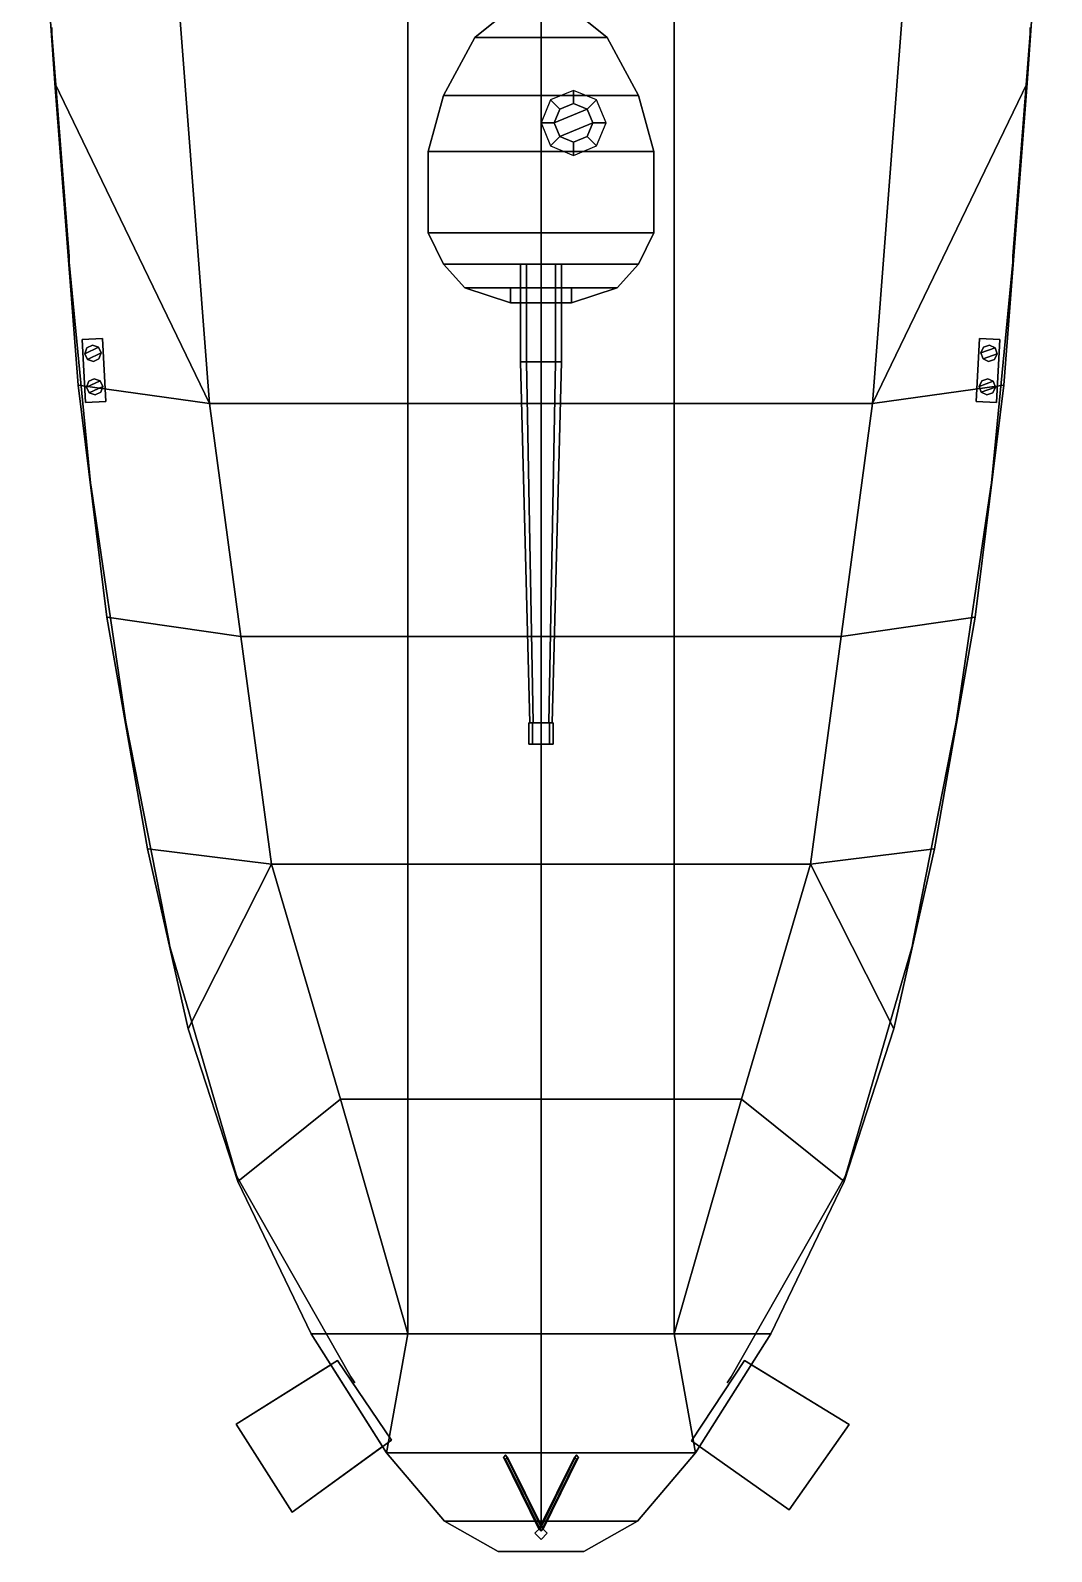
# Model space of a CAD drawing. Extents: x -5.2 to 5.2, y -30 to 29.6.
# Drawn here: x -5.02 to 5.02, y -30.01 to -15.05 of the extents above; entities that cross this region are included whole.
import ezdxf

# ---------------------------------------------------------------- set-up
doc = ezdxf.new("R2010")
doc.units = 0
doc.layers.get('0').update_dxf_attribs({"linetype": 'CONTINUOUS'})
for name, color, linetype in [('GUN', 1, 'CONTINUOUS'), ('RAILINGS', 6, 'CONTINUOUS'), ('TURRET', 2, 'CONTINUOUS')]:
    doc.layers.add(name, color=color, linetype=linetype)

msp = doc.modelspace()

# ---------------------------------------------------------------- linework, layer by layer
for points in [[(-3.26, -18.72, 0.68), (-3.95, -9.68, 0.7), (-5.02, -12.14, 0.68), (-4.78, -15.57, 0.68)], [(4.78, -15.57, 0.68), (5.02, -12.14, 0.68), (3.95, -9.68, 0.7), (3.26, -18.72, 0.68)], [(-4.78, -15.57, 0.68), (-5.02, -12.14, 0.68), (-5.02, -12.14), (-4.78, -15.57)], [(4.78, -15.57), (5.02, -12.14), (5.02, -12.14, 0.68), (4.78, -15.57, 0.68)], [(-4.55, -18.54, 0.68), (-4.78, -15.57, 0.68), (-4.78, -15.57), (-4.55, -18.54)], [(-3.26, -18.72, 0.68), (-3.26, -18.72, 0.68), (-4.78, -15.57, 0.68), (-4.55, -18.54, 0.68)], [(4.55, -18.54, 0.68), (4.78, -15.57, 0.68), (3.26, -18.72, 0.68)], [(4.55, -18.54), (4.78, -15.57), (4.78, -15.57, 0.68), (4.55, -18.54, 0.68)], [(-4.313, -18.08, 0.81), (-4.313, -18.08, 0.68), (-4.512, -18.091, 0.68), (-4.512, -18.091, 0.81)], [(-4.512, -18.091, 0.81), (-4.48, -18.71, 0.81), (-4.28, -18.7, 0.81), (-4.313, -18.08, 0.81)], [(-4.512, -18.091, 0.68), (-4.48, -18.71, 0.68), (-4.48, -18.71, 0.81), (-4.512, -18.091, 0.81)], [(-4.28, -18.7, 0.81), (-4.28, -18.7, 0.68), (-4.313, -18.08, 0.68), (-4.313, -18.08, 0.81)], [(4.313, -18.08, 0.81), (4.28, -18.7, 0.81), (4.48, -18.71, 0.81), (4.512, -18.091, 0.81)], [(4.313, -18.08, 0.68), (4.28, -18.7, 0.68), (4.28, -18.7, 0.81), (4.313, -18.08, 0.81)], [(4.512, -18.091, 0.81), (4.512, -18.091, 0.68), (4.313, -18.08, 0.68), (4.313, -18.08, 0.81)], [(4.48, -18.71, 0.81), (4.48, -18.71, 0.68), (4.512, -18.091, 0.68), (4.512, -18.091, 0.81)], [(-4.409, -18.146, 1), (-4.465, -18.172, 1), (-4.485, -18.23, 1), (-4.352, -18.166, 1)], [(-4.352, -18.166, 1), (-4.485, -18.23, 1), (-4.459, -18.285, 1), (-4.325, -18.221, 1)], [(-4.465, -18.172, 0.81), (-4.485, -18.23, 0.81), (-4.485, -18.23, 1), (-4.465, -18.172, 1)], [(-4.485, -18.23, 0.81), (-4.459, -18.285, 0.81), (-4.459, -18.285, 1), (-4.485, -18.23, 1)], [(-4.409, -18.146, 0.81), (-4.465, -18.172, 0.81), (-4.465, -18.172, 1), (-4.409, -18.146, 1)], [(-4.325, -18.221, 1), (-4.459, -18.285, 1), (-4.401, -18.305, 1), (-4.346, -18.279, 1)], [(-4.352, -18.166, 0.81), (-4.409, -18.146, 0.81), (-4.409, -18.146, 1), (-4.352, -18.166, 1)], [(-4.325, -18.221, 0.81), (-4.352, -18.166, 0.81), (-4.352, -18.166, 1), (-4.325, -18.221, 1)], [(-4.346, -18.279, 0.81), (-4.325, -18.221, 0.81), (-4.325, -18.221, 1), (-4.346, -18.279, 1)], [(4.409, -18.146, 1), (4.352, -18.166, 1), (4.325, -18.221, 1), (4.465, -18.172, 1)], [(4.352, -18.166, 0.81), (4.325, -18.221, 0.81), (4.325, -18.221, 1), (4.352, -18.166, 1)], [(4.465, -18.172, 1), (4.325, -18.221, 1), (4.346, -18.279, 1), (4.485, -18.23, 1)], [(4.325, -18.221, 0.81), (4.346, -18.279, 0.81), (4.346, -18.279, 1), (4.325, -18.221, 1)], [(4.485, -18.23, 1), (4.346, -18.279, 1), (4.401, -18.305, 1), (4.459, -18.285, 1)], [(4.409, -18.146, 0.81), (4.352, -18.166, 0.81), (4.352, -18.166, 1), (4.409, -18.146, 1)], [(4.465, -18.172, 0.81), (4.409, -18.146, 0.81), (4.409, -18.146, 1), (4.465, -18.172, 1)], [(4.459, -18.285, 0.81), (4.485, -18.23, 0.81), (4.485, -18.23, 1), (4.459, -18.285, 1)], [(4.485, -18.23, 0.81), (4.465, -18.172, 0.81), (4.465, -18.172, 1), (4.485, -18.23, 1)], [(-4.459, -18.285, 0.81), (-4.401, -18.305, 0.81), (-4.401, -18.305, 1), (-4.459, -18.285, 1)], [(-4.401, -18.305, 0.81), (-4.346, -18.279, 0.81), (-4.346, -18.279, 1), (-4.401, -18.305, 1)], [(4.346, -18.279, 0.81), (4.401, -18.305, 0.81), (4.401, -18.305, 1), (4.346, -18.279, 1)], [(4.401, -18.305, 0.81), (4.459, -18.285, 0.81), (4.459, -18.285, 1), (4.401, -18.305, 1)], [(-4.27, -20.82, 0.68), (-4.55, -18.54, 0.68), (-4.55, -18.54), (-4.27, -20.82)], [(-2.95, -21.01, 0.68), (-3.26, -18.72, 0.68), (-4.55, -18.54, 0.68), (-4.27, -20.82, 0.68)], [(-4.392, -18.475, 1), (-4.447, -18.501, 1), (-4.468, -18.559, 1), (-4.334, -18.496, 1)], [(-4.334, -18.496, 1), (-4.468, -18.559, 1), (-4.442, -18.614, 1), (-4.308, -18.551, 1)], [(-4.447, -18.501, 0.81), (-4.468, -18.559, 0.81), (-4.468, -18.559, 1), (-4.447, -18.501, 1)], [(-4.392, -18.475, 0.81), (-4.447, -18.501, 0.81), (-4.447, -18.501, 1), (-4.392, -18.475, 1)], [(-4.334, -18.496, 0.81), (-4.392, -18.475, 0.81), (-4.392, -18.475, 1), (-4.334, -18.496, 1)], [(-4.308, -18.551, 0.81), (-4.334, -18.496, 0.81), (-4.334, -18.496, 1), (-4.308, -18.551, 1)], [(4.27, -20.82, 0.68), (4.55, -18.54, 0.68), (3.26, -18.72, 0.68), (2.95, -21.01, 0.68)], [(4.27, -20.82), (4.55, -18.54), (4.55, -18.54, 0.68), (4.27, -20.82, 0.68)], [(4.392, -18.475, 1), (4.334, -18.496, 1), (4.308, -18.551, 1), (4.447, -18.501, 1)], [(4.334, -18.496, 0.81), (4.308, -18.551, 0.81), (4.308, -18.551, 1), (4.334, -18.496, 1)], [(4.447, -18.501, 1), (4.308, -18.551, 1), (4.329, -18.609, 1), (4.468, -18.559, 1)], [(4.392, -18.475, 0.81), (4.334, -18.496, 0.81), (4.334, -18.496, 1), (4.392, -18.475, 1)], [(4.447, -18.501, 0.81), (4.392, -18.475, 0.81), (4.392, -18.475, 1), (4.447, -18.501, 1)], [(4.468, -18.559, 0.81), (4.447, -18.501, 0.81), (4.447, -18.501, 1), (4.468, -18.559, 1)], [(-4.48, -18.71, 0.81), (-4.48, -18.71, 0.68), (-4.28, -18.7, 0.68), (-4.28, -18.7, 0.81)], [(-4.468, -18.559, 0.81), (-4.442, -18.614, 0.81), (-4.442, -18.614, 1), (-4.468, -18.559, 1)], [(-4.308, -18.551, 1), (-4.442, -18.614, 1), (-4.384, -18.635, 1), (-4.329, -18.609, 1)], [(-4.442, -18.614, 0.81), (-4.384, -18.635, 0.81), (-4.384, -18.635, 1), (-4.442, -18.614, 1)], [(-4.384, -18.635, 0.81), (-4.329, -18.609, 0.81), (-4.329, -18.609, 1), (-4.384, -18.635, 1)], [(-4.329, -18.609, 0.81), (-4.308, -18.551, 0.81), (-4.308, -18.551, 1), (-4.329, -18.609, 1)], [(4.28, -18.7, 0.81), (4.28, -18.7, 0.68), (4.48, -18.71, 0.68), (4.48, -18.71, 0.81)], [(4.308, -18.551, 0.81), (4.329, -18.609, 0.81), (4.329, -18.609, 1), (4.308, -18.551, 1)], [(4.468, -18.559, 1), (4.329, -18.609, 1), (4.384, -18.635, 1), (4.442, -18.614, 1)], [(4.329, -18.609, 0.81), (4.384, -18.635, 0.81), (4.384, -18.635, 1), (4.329, -18.609, 1)], [(4.384, -18.635, 0.81), (4.442, -18.614, 0.81), (4.442, -18.614, 1), (4.384, -18.635, 1)], [(4.442, -18.614, 0.81), (4.468, -18.559, 0.81), (4.468, -18.559, 1), (4.442, -18.614, 1)], [(-3.87, -23.1, 0.68), (-4.27, -20.82, 0.68), (-4.27, -20.82), (-3.87, -23.1)], [(-2.65, -23.25, 0.68), (-2.95, -21.01, 0.68), (-4.27, -20.82, 0.68), (-3.87, -23.1, 0.68)], [(3.87, -23.1, 0.68), (4.27, -20.82, 0.68), (2.95, -21.01, 0.68), (2.65, -23.25, 0.68)], [(3.87, -23.1), (4.27, -20.82), (4.27, -20.82, 0.68), (3.87, -23.1, 0.68)], [(-3.47, -24.87, 0.68), (-3.87, -23.1, 0.68), (-3.87, -23.1), (-3.47, -24.87)], [(-2.65, -23.25, 0.68), (-2.65, -23.25, 0.68), (-3.87, -23.1, 0.68), (-3.47, -24.87, 0.68)], [(3.47, -24.87, 0.68), (3.87, -23.1, 0.68), (2.65, -23.25, 0.68)], [(3.47, -24.87), (3.87, -23.1), (3.87, -23.1, 0.68), (3.47, -24.87, 0.68)], [(-1.97, -25.56, 0.68), (-2.65, -23.25, 0.68), (-3.47, -24.87, 0.68), (-2.98, -26.37, 0.68)], [(2.98, -26.37, 0.68), (3.47, -24.87, 0.68), (2.65, -23.25, 0.68), (1.97, -25.56, 0.68)], [(-2.98, -26.37, 0.68), (-3.47, -24.87, 0.68), (-3.47, -24.87), (-2.98, -26.37)], [(2.98, -26.37), (3.47, -24.87), (3.47, -24.87, 0.68), (2.98, -26.37, 0.68)], [(-1.31, -27.87, 0.68), (-1.97, -25.56, 0.68), (-2.98, -26.37, 0.68), (-2.26, -27.87, 0.68)], [(2.26, -27.87, 0.68), (2.98, -26.37, 0.68), (1.97, -25.56, 0.68), (1.31, -27.87, 0.68)], [(-2.26, -27.87, 0.68), (-2.98, -26.37, 0.68), (-2.98, -26.37), (-2.26, -27.87)], [(2.26, -27.87), (2.98, -26.37), (2.98, -26.37, 0.68), (2.26, -27.87, 0.68)], [(-1.52, -29.04, 0.68), (-2.26, -27.87, 0.68), (-2.26, -27.87), (-1.52, -29.04)], [(-1.31, -27.87, 0.68), (-1.31, -27.87, 0.68), (-2.26, -27.87, 0.68), (-1.52, -29.04, 0.68)], [(1.52, -29.04, 0.68), (1.31, -27.87, 0.68), (-1.31, -27.87, 0.68), (-1.52, -29.04, 0.68)], [(1.52, -29.04, 0.68), (2.26, -27.87, 0.68), (1.31, -27.87, 0.68)], [(1.52, -29.04), (2.26, -27.87), (2.26, -27.87, 0.68), (1.52, -29.04, 0.68)], [(-1.469, -28.913, 2.31), (-2, -28.13, 2.31), (-2.996, -28.757, 2.31), (-2.445, -29.623, 2.31)], [(-2.996, -28.757, 2.31), (-2, -28.13, 2.31), (-2, -28.13, 0.68), (-2.996, -28.757, 0.68)], [(-2.996, -28.757, 0.68), (-2.068, -28.173, 0.68), (-1.559, -28.978, 0.68), (-2.445, -29.623, 0.68)], [(-1.469, -28.913, 0.68), (-2, -28.13, 0.68), (-2, -28.13, 2.31), (-1.469, -28.913, 2.31)], [(2, -28.13, 2.31), (1.48, -28.92, 2.31), (2.44, -29.6, 2.31), (3.03, -28.76, 2.31)], [(2, -28.13, 0.68), (1.48, -28.92, 0.68), (1.48, -28.92, 2.31), (2, -28.13, 2.31)], [(2.44, -29.6, 0.68), (1.56, -28.977, 0.68), (2.069, -28.172, 0.68), (3.03, -28.76, 0.68)], [(3.03, -28.76, 0.68), (2, -28.13, 0.68), (2, -28.13, 2.31), (3.03, -28.76, 2.31)], [(-2.445, -29.623, 2.31), (-2.996, -28.757, 2.31), (-2.996, -28.757, 0.68), (-2.445, -29.623, 0.68)], [(3.03, -28.76, 2.31), (2.44, -29.6, 2.31), (2.44, -29.6, 0.68), (3.03, -28.76, 0.68)], [(-2.445, -29.623, 0.68), (-1.469, -28.913, 0.68), (-1.469, -28.913, 2.31), (-2.445, -29.623, 2.31)], [(2.44, -29.6, 2.31), (1.48, -28.92, 2.31), (1.48, -28.92, 0.68), (2.44, -29.6, 0.68)], [(0.95, -29.71, 0.68), (1.52, -29.04, 0.68), (-1.52, -29.04, 0.68), (-0.95, -29.71, 0.68)], [(-0.95, -29.71, 0.68), (-1.52, -29.04, 0.68), (-1.52, -29.04), (-0.95, -29.71)], [(-0.35, -29.06, 0.68), (-0.37, -29.08, 0.68), (-0.02, -29.79, 2.7), (0, -29.77, 2.7)], [(-0.37, -29.08, 0.68), (-0.35, -29.1, 0.68), (0, -29.81, 2.7), (-0.02, -29.79, 2.7)], [(-0.33, -29.08, 0.68), (-0.35, -29.06, 0.68), (0, -29.77, 2.7), (0.02, -29.79, 2.7)], [(-0.35, -29.1, 0.68), (-0.33, -29.08, 0.68), (0.02, -29.79, 2.7), (0, -29.81, 2.7)], [(0.35, -29.06, 0.68), (0.33, -29.08, 0.68), (-0.02, -29.79, 2.7), (0, -29.77, 2.7)], [(0.33, -29.08, 0.68), (0.35, -29.1, 0.68), (0, -29.81, 2.7), (-0.02, -29.79, 2.7)], [(0.37, -29.08, 0.68), (0.35, -29.06, 0.68), (0, -29.77, 2.7), (0.02, -29.79, 2.7)], [(0.35, -29.1, 0.68), (0.37, -29.08, 0.68), (0.02, -29.79, 2.7), (0, -29.81, 2.7)], [(0.95, -29.71), (1.52, -29.04), (1.52, -29.04, 0.68), (0.95, -29.71, 0.68)], [(0.42, -30.01, 0.68), (0.95, -29.71, 0.68), (-0.95, -29.71, 0.68), (-0.42, -30.01, 0.68)], [(-0.42, -30.01, 0.68), (-0.95, -29.71, 0.68), (-0.95, -29.71), (-0.42, -30.01)], [(0, -29.77, 0.68), (-0.06, -29.83, 0.68), (-0.06, -29.83, 4.93), (0, -29.77, 4.93)], [(0.06, -29.83, 4.93), (0, -29.77, 4.93), (-0.06, -29.83, 4.93), (0, -29.89, 4.93)], [(0.06, -29.83, 0.68), (0, -29.77, 0.68), (0, -29.77, 4.93), (0.06, -29.83, 4.93)], [(0.42, -30.01), (0.95, -29.71), (0.95, -29.71, 0.68), (0.42, -30.01, 0.68)], [(-0.06, -29.83, 0.68), (0, -29.89, 0.68), (0, -29.89, 4.93), (-0.06, -29.83, 4.93)], [(0, -29.89, 0.68), (0.06, -29.83, 0.68), (0.06, -29.83, 4.93), (0, -29.89, 4.93)], [(-0.42, -30.01), (0.42, -30.01), (0.42, -30.01, 0.68), (-0.42, -30.01, 0.68)]]:
    msp.add_3dface(points)
at = {"color": 3}
for points in [[(-1.31, -18.72, 1.12), (-1.31, -9.68, 1.25), (-3.95, -9.68, 0.7), (-3.26, -18.72, 0.68)], [(1.31, -9.68, 1.25), (-1.31, -9.68, 1.25), (-1.31, -18.72, 1.12), (1.31, -18.72, 1.12)], [(3.26, -18.72, 0.68), (3.95, -9.68, 0.7), (1.31, -9.68, 1.25), (1.31, -18.72, 1.12)], [(0, -28.555, 3.345), (0, -13.059, 6.198), (0, -13.05, 6.13), (0, -28.54, 3.26)], [(0, -28.54, 3.26), (0, -13.05, 6.13), (0, -13.059, 6.198), (0, -28.555, 3.345)], [(0, -28.703, 4.158), (0, -13.17, 7.03), (0, -13.18, 7.1), (0, -28.72, 4.25)], [(0, -28.72, 4.25), (0, -13.18, 7.1), (0, -13.17, 7.03), (0, -28.703, 4.158)], [(-1.31, -21.01, 1.06), (-1.31, -18.72, 1.12), (-3.26, -18.72, 0.68), (-2.95, -21.01, 0.68)], [(1.31, -18.72, 1.12), (-1.31, -18.72, 1.12), (-1.31, -21.01, 1.06), (1.31, -21.01, 1.06)], [(2.95, -21.01, 0.68), (3.26, -18.72, 0.68), (1.31, -18.72, 1.12), (1.31, -21.01, 1.06)], [(0, -20.691, 4.793), (0, -20.845, 5.611), (0, -20.916, 5.598), (0, -20.783, 4.776)], [(0, -20.783, 4.776), (0, -20.916, 5.598), (0, -20.845, 5.611), (0, -20.691, 4.793)], [(-1.31, -23.25, 0.98), (-1.31, -21.01, 1.06), (-2.95, -21.01, 0.68), (-2.65, -23.25, 0.68)], [(1.31, -21.01, 1.06), (-1.31, -21.01, 1.06), (-1.31, -23.25, 0.98), (1.31, -23.25, 0.98)], [(2.65, -23.25, 0.68), (2.95, -21.01, 0.68), (1.31, -21.01, 1.06), (1.31, -23.25, 0.98)], [(-1.31, -25.56, 0.93), (-1.31, -23.25, 0.98), (-2.65, -23.25, 0.68), (-1.97, -25.56, 0.68)], [(1.31, -23.25, 0.98), (-1.31, -23.25, 0.98), (-1.31, -25.56, 0.93), (1.31, -25.56, 0.93)], [(1.97, -25.56, 0.68), (2.65, -23.25, 0.68), (1.31, -23.25, 0.98), (1.31, -25.56, 0.93)], [(-1.31, -27.87, 0.68), (-1.31, -25.56, 0.93), (-1.97, -25.56, 0.68), (-1.31, -27.87, 0.68)], [(1.31, -25.56, 0.93), (-1.31, -25.56, 0.93), (-1.31, -27.87, 0.68), (1.31, -27.87, 0.68)], [(1.31, -27.87, 0.68), (1.97, -25.56, 0.68), (1.31, -25.56, 0.93), (1.31, -27.87, 0.68)], [(0, -28.54, 3.26), (0, -28.72, 4.25), (0, -28.79, 4.23), (0, -28.63, 3.26)], [(0, -28.63, 3.26), (0, -28.79, 4.23), (0, -28.72, 4.25), (0, -28.54, 3.26)], [(0, -29.257, 3.611), (0, -28.63, 3.26), (0, -28.652, 3.391), (0, -29.192, 3.646)], [(0, -29.192, 3.646), (0, -28.652, 3.391), (0, -28.63, 3.26), (0, -29.257, 3.611)], [(0, -29.334, 3.695), (0, -28.79, 4.23), (0, -28.774, 4.135), (0, -29.22, 3.709)], [(0, -29.22, 3.709), (0, -28.774, 4.135), (0, -28.79, 4.23), (0, -29.334, 3.695)], [(0, -29.77, 3.55), (0, -29.18, 3.62), (0, -29.22, 3.71), (0, -29.77, 3.64)], [(0, -29.77, 3.64), (0, -29.22, 3.71), (0, -29.18, 3.62), (0, -29.77, 3.55)]]:
    msp.add_3dface(points, dxfattribs=at)
at = {"layer": 'GUN'}
for points in [[(-0.141, -17.35, 2.941), (-0.2, -17.35, 2.8), (-0.2, -18.31, 2.8), (-0.141, -18.31, 2.941)], [(-0.2, -17.35, 2.8), (-0.141, -17.35, 2.659), (-0.141, -18.31, 2.659), (-0.2, -18.31, 2.8)], [(0, -17.35, 3), (-0.141, -17.35, 2.941), (-0.141, -18.31, 2.941), (0, -18.31, 3)], [(-0.141, -17.35, 2.659), (0, -17.35, 2.6), (0, -18.31, 2.6), (-0.141, -18.31, 2.659)], [(0.141, -17.35, 2.941), (0, -17.35, 3), (0, -18.31, 3), (0.141, -18.31, 2.941)], [(0, -17.35, 2.6), (0.141, -17.35, 2.659), (0.141, -18.31, 2.659), (0, -18.31, 2.6)], [(0.2, -17.35, 2.8), (0.141, -17.35, 2.941), (0.141, -18.31, 2.941), (0.2, -18.31, 2.8)], [(0.141, -17.35, 2.659), (0.2, -17.35, 2.8), (0.2, -18.31, 2.8), (0.141, -18.31, 2.659)], [(-0.078, -21.86, 2.722), (-0.11, -21.86, 2.8), (-0.2, -18.31, 2.8), (-0.141, -18.31, 2.659)], [(-0.11, -21.86, 2.8), (-0.078, -21.86, 2.878), (-0.141, -18.31, 2.941), (-0.2, -18.31, 2.8)], [(0, -21.86, 2.69), (-0.078, -21.86, 2.722), (-0.141, -18.31, 2.659), (0, -18.31, 2.6)], [(-0.078, -21.86, 2.878), (0, -21.86, 2.91), (0, -18.31, 3), (-0.141, -18.31, 2.941)], [(0.078, -21.86, 2.722), (0, -21.86, 2.69), (0, -18.31, 2.6), (0.141, -18.31, 2.659)], [(0, -21.86, 2.91), (0.078, -21.86, 2.878), (0.141, -18.31, 2.941), (0, -18.31, 3)], [(0.11, -21.86, 2.8), (0.078, -21.86, 2.722), (0.141, -18.31, 2.659), (0.2, -18.31, 2.8)], [(0.078, -21.86, 2.878), (0.11, -21.86, 2.8), (0.2, -18.31, 2.8), (0.141, -18.31, 2.941)], [(-0.085, -21.86, 2.885), (-0.12, -21.86, 2.8), (-0.12, -22.07, 2.8), (-0.085, -22.07, 2.885)], [(-0.12, -21.86, 2.8), (-0.085, -21.86, 2.715), (-0.085, -22.07, 2.715), (-0.12, -22.07, 2.8)], [(0, -21.86, 2.68), (-0.085, -21.86, 2.715), (-0.12, -21.86, 2.8), (0.085, -21.86, 2.715)], [(0.085, -21.86, 2.715), (-0.12, -21.86, 2.8), (-0.085, -21.86, 2.885), (0.12, -21.86, 2.8)], [(0, -21.86, 2.92), (-0.085, -21.86, 2.885), (-0.085, -22.07, 2.885), (0, -22.07, 2.92)], [(-0.085, -21.86, 2.715), (0, -21.86, 2.68), (0, -22.07, 2.68), (-0.085, -22.07, 2.715)], [(0.12, -21.86, 2.8), (-0.085, -21.86, 2.885), (0, -21.86, 2.92), (0.085, -21.86, 2.885)], [(0.085, -21.86, 2.885), (0, -21.86, 2.92), (0, -22.07, 2.92), (0.085, -22.07, 2.885)], [(0, -21.86, 2.68), (0.085, -21.86, 2.715), (0.085, -22.07, 2.715), (0, -22.07, 2.68)], [(0.12, -21.86, 2.8), (0.085, -21.86, 2.885), (0.085, -22.07, 2.885), (0.12, -22.07, 2.8)], [(0.085, -21.86, 2.715), (0.12, -21.86, 2.8), (0.12, -22.07, 2.8), (0.085, -22.07, 2.715)], [(0, -22.07, 2.92), (-0.085, -22.07, 2.885), (-0.12, -22.07, 2.8), (0.085, -22.07, 2.885)], [(0.085, -22.07, 2.885), (-0.12, -22.07, 2.8), (-0.085, -22.07, 2.715), (0.12, -22.07, 2.8)], [(0.12, -22.07, 2.8), (-0.085, -22.07, 2.715), (0, -22.07, 2.68), (0.085, -22.07, 2.715)]]:
    msp.add_3dface(points, dxfattribs=at)
at = {"layer": 'RAILINGS'}
for points in [[(-4.81, -15.08, 0.68), (-4.81, -15.08, 1.69), (-4.81, -15.02, 1.69), (-4.81, -15.02, 0.68)], [(-4.81, -15.02, 0.68), (-4.81, -15.02, 1.69), (-4.81, -15.08, 1.69), (-4.81, -15.08, 0.68)], [(-4.81, -15.08, 1.2), (-4.64, -17.27, 1.2), (-4.64, -17.27, 1.12), (-4.81, -15.08, 1.12)], [(-4.81, -15.08, 1.12), (-4.64, -17.27, 1.12), (-4.64, -17.27, 1.2), (-4.81, -15.08, 1.2)], [(-4.81, -15.08, 1.61), (-4.64, -17.27, 1.61), (-4.64, -17.27, 1.69), (-4.81, -15.08, 1.69)], [(-4.81, -15.08, 1.69), (-4.64, -17.27, 1.69), (-4.64, -17.27, 1.61), (-4.81, -15.08, 1.61)], [(4.81, -15.08, 1.69), (4.64, -17.27, 1.69), (4.64, -17.27, 1.61), (4.81, -15.08, 1.61)], [(4.81, -15.08, 1.61), (4.64, -17.27, 1.61), (4.64, -17.27, 1.69), (4.81, -15.08, 1.69)], [(4.81, -15.08, 1.12), (4.64, -17.27, 1.12), (4.64, -17.27, 1.2), (4.81, -15.08, 1.2)], [(4.81, -15.08, 1.2), (4.64, -17.27, 1.2), (4.64, -17.27, 1.12), (4.81, -15.08, 1.12)], [(4.81, -15.08, 0.68), (4.81, -15.08, 1.69), (4.81, -15.02, 1.69), (4.81, -15.02, 0.68)], [(4.81, -15.02, 0.68), (4.81, -15.02, 1.69), (4.81, -15.08, 1.69), (4.81, -15.08, 0.68)], [(-4.64, -17.27, 0.68), (-4.64, -17.27, 1.69), (-4.64, -17.33, 1.69), (-4.64, -17.33, 0.68)], [(-4.64, -17.33, 0.68), (-4.64, -17.33, 1.69), (-4.64, -17.27, 1.69), (-4.64, -17.27, 0.68)], [(-4.64, -17.33, 1.12), (-4.43, -19.5, 1.12), (-4.43, -19.5, 1.2), (-4.64, -17.33, 1.2)], [(-4.64, -17.33, 1.2), (-4.43, -19.5, 1.2), (-4.43, -19.5, 1.12), (-4.64, -17.33, 1.12)], [(-4.64, -17.33, 1.69), (-4.43, -19.5, 1.69), (-4.43, -19.5, 1.61), (-4.64, -17.33, 1.61)], [(-4.64, -17.33, 1.61), (-4.43, -19.5, 1.61), (-4.43, -19.5, 1.69), (-4.64, -17.33, 1.69)], [(4.64, -17.33, 1.61), (4.43, -19.5, 1.61), (4.43, -19.5, 1.69), (4.64, -17.33, 1.69)], [(4.64, -17.33, 1.69), (4.43, -19.5, 1.69), (4.43, -19.5, 1.61), (4.64, -17.33, 1.61)], [(4.64, -17.33, 1.2), (4.43, -19.5, 1.2), (4.43, -19.5, 1.12), (4.64, -17.33, 1.12)], [(4.64, -17.33, 1.12), (4.43, -19.5, 1.12), (4.43, -19.5, 1.2), (4.64, -17.33, 1.2)], [(4.64, -17.27, 0.68), (4.64, -17.27, 1.69), (4.64, -17.33, 1.69), (4.64, -17.33, 0.68)], [(4.64, -17.33, 0.68), (4.64, -17.33, 1.69), (4.64, -17.27, 1.69), (4.64, -17.27, 0.68)], [(-4.42, -19.56, 0.68), (-4.42, -19.56, 1.69), (-4.43, -19.5, 1.69), (-4.43, -19.5, 0.68)], [(-4.43, -19.5, 0.68), (-4.43, -19.5, 1.69), (-4.42, -19.56, 1.69), (-4.42, -19.56, 0.68)], [(-4.42, -19.56, 1.12), (-4.09, -21.81, 1.12), (-4.09, -21.81, 1.2), (-4.42, -19.56, 1.2)], [(-4.42, -19.56, 1.2), (-4.09, -21.81, 1.2), (-4.09, -21.81, 1.12), (-4.42, -19.56, 1.12)], [(-4.42, -19.56, 1.69), (-4.09, -21.81, 1.69), (-4.09, -21.81, 1.61), (-4.42, -19.56, 1.61)], [(-4.42, -19.56, 1.61), (-4.09, -21.81, 1.61), (-4.09, -21.81, 1.69), (-4.42, -19.56, 1.69)], [(4.42, -19.56, 1.69), (4.09, -21.81, 1.69), (4.09, -21.81, 1.61), (4.42, -19.56, 1.61)], [(4.42, -19.56, 1.61), (4.09, -21.81, 1.61), (4.09, -21.81, 1.69), (4.42, -19.56, 1.69)], [(4.42, -19.56, 1.2), (4.09, -21.81, 1.2), (4.09, -21.81, 1.12), (4.42, -19.56, 1.12)], [(4.42, -19.56, 1.12), (4.09, -21.81, 1.12), (4.09, -21.81, 1.2), (4.42, -19.56, 1.2)], [(4.42, -19.56, 0.68), (4.42, -19.56, 1.69), (4.43, -19.5, 1.69), (4.43, -19.5, 0.68)], [(4.43, -19.5, 0.68), (4.43, -19.5, 1.69), (4.42, -19.56, 1.69), (4.42, -19.56, 0.68)], [(-4.09, -21.81, 0.68), (-4.09, -21.81, 1.69), (-4.08, -21.87, 1.69), (-4.08, -21.87, 0.68)], [(-4.08, -21.87, 0.68), (-4.08, -21.87, 1.69), (-4.09, -21.81, 1.69), (-4.09, -21.81, 0.68)], [(4.09, -21.81, 0.68), (4.09, -21.81, 1.69), (4.08, -21.87, 1.69), (4.08, -21.87, 0.68)], [(4.08, -21.87, 0.68), (4.08, -21.87, 1.69), (4.09, -21.81, 1.69), (4.09, -21.81, 0.68)], [(-4.08, -21.87, 1.2), (-3.66, -24, 1.2), (-3.66, -24, 1.12), (-4.08, -21.87, 1.12)], [(-4.08, -21.87, 1.12), (-3.66, -24, 1.12), (-3.66, -24, 1.2), (-4.08, -21.87, 1.2)], [(-4.08, -21.87, 1.61), (-3.66, -24, 1.61), (-3.66, -24, 1.69), (-4.08, -21.87, 1.69)], [(-4.08, -21.87, 1.69), (-3.66, -24, 1.69), (-3.66, -24, 1.61), (-4.08, -21.87, 1.61)], [(4.08, -21.87, 1.61), (3.66, -24, 1.61), (3.66, -24, 1.69), (4.08, -21.87, 1.69)], [(4.08, -21.87, 1.69), (3.66, -24, 1.69), (3.66, -24, 1.61), (4.08, -21.87, 1.61)], [(4.08, -21.87, 1.12), (3.66, -24, 1.12), (3.66, -24, 1.2), (4.08, -21.87, 1.2)], [(4.08, -21.87, 1.2), (3.66, -24, 1.2), (3.66, -24, 1.12), (4.08, -21.87, 1.12)], [(-3.65, -24.06, 0.68), (-3.65, -24.06, 1.69), (-3.66, -24, 1.69), (-3.66, -24, 0.68)], [(-3.66, -24, 0.68), (-3.66, -24, 1.69), (-3.65, -24.06, 1.69), (-3.65, -24.06, 0.68)], [(-3.65, -24.06, 1.12), (-3.01, -26.26, 1.12), (-3.01, -26.26, 1.2), (-3.65, -24.06, 1.2)], [(-3.65, -24.06, 1.2), (-3.01, -26.26, 1.2), (-3.01, -26.26, 1.12), (-3.65, -24.06, 1.12)], [(-3.65, -24.06, 1.69), (-3.01, -26.26, 1.69), (-3.01, -26.26, 1.61), (-3.65, -24.06, 1.61)], [(-3.65, -24.06, 1.61), (-3.01, -26.26, 1.61), (-3.01, -26.26, 1.69), (-3.65, -24.06, 1.69)], [(3.65, -24.06, 1.69), (3.01, -26.26, 1.69), (3.01, -26.26, 1.61), (3.65, -24.06, 1.61)], [(3.65, -24.06, 1.61), (3.01, -26.26, 1.61), (3.01, -26.26, 1.69), (3.65, -24.06, 1.69)], [(3.65, -24.06, 1.2), (3.01, -26.26, 1.2), (3.01, -26.26, 1.12), (3.65, -24.06, 1.12)], [(3.65, -24.06, 1.12), (3.01, -26.26, 1.12), (3.01, -26.26, 1.2), (3.65, -24.06, 1.2)], [(3.65, -24.06, 0.68), (3.65, -24.06, 1.69), (3.66, -24, 1.69), (3.66, -24, 0.68)], [(3.66, -24, 0.68), (3.66, -24, 1.69), (3.65, -24.06, 1.69), (3.65, -24.06, 0.68)], [(-3.01, -26.26, 0.68), (-3.01, -26.26, 1.69), (-2.99, -26.32, 1.69), (-2.99, -26.32, 0.68)], [(-2.99, -26.32, 0.68), (-2.99, -26.32, 1.69), (-3.01, -26.26, 1.69), (-3.01, -26.26, 0.68)], [(-2.99, -26.32, 1.12), (-1.87, -28.29, 1.12), (-1.87, -28.29, 1.2), (-2.99, -26.32, 1.2)], [(-2.99, -26.32, 1.2), (-1.87, -28.29, 1.2), (-1.87, -28.29, 1.12), (-2.99, -26.32, 1.12)], [(-2.99, -26.32, 1.69), (-1.87, -28.29, 1.69), (-1.87, -28.29, 1.61), (-2.99, -26.32, 1.61)], [(-2.99, -26.32, 1.61), (-1.87, -28.29, 1.61), (-1.87, -28.29, 1.69), (-2.99, -26.32, 1.69)], [(2.99, -26.32, 1.61), (1.87, -28.29, 1.61), (1.87, -28.29, 1.69), (2.99, -26.32, 1.69)], [(2.99, -26.32, 1.69), (1.87, -28.29, 1.69), (1.87, -28.29, 1.61), (2.99, -26.32, 1.61)], [(2.99, -26.32, 1.2), (1.87, -28.29, 1.2), (1.87, -28.29, 1.12), (2.99, -26.32, 1.12)], [(2.99, -26.32, 1.12), (1.87, -28.29, 1.12), (1.87, -28.29, 1.2), (2.99, -26.32, 1.2)], [(3.01, -26.26, 0.68), (3.01, -26.26, 1.69), (2.99, -26.32, 1.69), (2.99, -26.32, 0.68)], [(2.99, -26.32, 0.68), (2.99, -26.32, 1.69), (3.01, -26.26, 1.69), (3.01, -26.26, 0.68)], [(-1.83, -28.35, 0.68), (-1.83, -28.35, 1.69), (-1.87, -28.29, 1.69), (-1.87, -28.29, 0.68)], [(-1.87, -28.29, 0.68), (-1.87, -28.29, 1.69), (-1.83, -28.35, 1.69), (-1.83, -28.35, 0.68)], [(1.87, -28.29, 0.68), (1.87, -28.29, 1.69), (1.83, -28.35, 1.69), (1.83, -28.35, 0.68)], [(1.83, -28.35, 0.68), (1.83, -28.35, 1.69), (1.87, -28.29, 1.69), (1.87, -28.29, 0.68)]]:
    msp.add_3dface(points, dxfattribs=at)
at = {"layer": 'TURRET'}
for points in [[(-0.45, -14.96, 1.25), (-0.65, -15.12, 1.25), (-0.65, -15.12, 3.52), (-0.45, -14.96, 3.52)], [(-0.45, -14.96, 3.52), (-0.65, -15.12, 3.52), (0.65, -15.12, 3.52), (0.45, -14.96, 3.52)], [(0.45, -14.96, 3.52), (0.65, -15.12, 3.52), (0.65, -15.12, 1.25), (0.45, -14.96, 1.25)], [(-0.65, -15.12, 1.25), (-0.96, -15.69, 1.25), (-0.96, -15.69, 3.52), (-0.65, -15.12, 3.52)], [(-0.65, -15.12, 3.52), (-0.96, -15.69, 3.52), (0.96, -15.69, 3.52), (0.65, -15.12, 3.52)], [(0.65, -15.12, 3.52), (0.96, -15.69, 3.52), (0.96, -15.69, 1.25), (0.65, -15.12, 1.25)], [(-0.96, -15.69, 1.25), (-1.11, -16.24, 1.25), (-1.11, -16.24, 3.52), (-0.96, -15.69, 3.52)], [(-0.96, -15.69, 3.52), (-1.11, -16.24, 3.52), (1.11, -16.24, 3.52), (0.96, -15.69, 3.52)], [(0.32, -15.64, 3.52), (0.094, -15.734, 3.52), (0.186, -15.826, 3.92), (0.32, -15.77, 3.92)], [(0.546, -15.734, 3.52), (0.32, -15.64, 3.52), (0.32, -15.77, 3.92), (0.454, -15.826, 3.92)], [(0.96, -15.69, 3.52), (1.11, -16.24, 3.52), (1.11, -16.24, 1.25), (0.96, -15.69, 1.25)], [(0.094, -15.734, 3.52), (0, -15.96, 3.52), (0.13, -15.96, 3.92), (0.186, -15.826, 3.92)], [(0.32, -15.77, 3.92), (0.186, -15.826, 3.92), (0.13, -15.96, 3.92), (0.454, -15.826, 3.92)], [(0.454, -15.826, 3.92), (0.13, -15.96, 3.92), (0.186, -16.094, 3.92), (0.51, -15.96, 3.92)], [(0.64, -15.96, 3.52), (0.546, -15.734, 3.52), (0.454, -15.826, 3.92), (0.51, -15.96, 3.92)], [(0, -15.96, 3.52), (0.094, -16.186, 3.52), (0.186, -16.094, 3.92), (0.13, -15.96, 3.92)], [(0.51, -15.96, 3.92), (0.186, -16.094, 3.92), (0.32, -16.15, 3.92), (0.454, -16.094, 3.92)], [(0.546, -16.186, 3.52), (0.64, -15.96, 3.52), (0.51, -15.96, 3.92), (0.454, -16.094, 3.92)], [(0.094, -16.186, 3.52), (0.32, -16.28, 3.52), (0.32, -16.15, 3.92), (0.186, -16.094, 3.92)], [(0.32, -16.28, 3.52), (0.546, -16.186, 3.52), (0.454, -16.094, 3.92), (0.32, -16.15, 3.92)], [(-1.11, -16.24, 1.25), (-1.11, -17.04, 1.25), (-1.11, -17.04, 3.52), (-1.11, -16.24, 3.52)], [(-1.11, -16.24, 3.52), (-1.11, -17.04, 3.52), (1.11, -17.04, 3.52), (1.11, -16.24, 3.52)], [(1.11, -16.24, 3.52), (1.11, -17.04, 3.52), (1.11, -17.04, 1.25), (1.11, -16.24, 1.25)], [(-1.11, -17.04, 1.25), (-0.96, -17.35, 1.25), (-0.96, -17.35, 3.52), (-1.11, -17.04, 3.52)], [(-1.11, -17.04, 3.52), (-0.96, -17.35, 3.52), (0.96, -17.35, 3.52), (1.11, -17.04, 3.52)], [(1.11, -17.04, 3.52), (0.96, -17.35, 3.52), (0.96, -17.35, 1.25), (1.11, -17.04, 1.25)], [(-0.96, -17.35, 1.25), (-0.75, -17.58, 1.25), (-0.75, -17.58, 3.52), (-0.96, -17.35, 3.52)], [(-0.96, -17.35, 3.52), (-0.75, -17.58, 3.52), (0.75, -17.58, 3.52), (0.96, -17.35, 3.52)], [(0.96, -17.35, 3.52), (0.75, -17.58, 3.52), (0.75, -17.58, 1.25), (0.96, -17.35, 1.25)], [(-0.75, -17.58, 1.25), (-0.3, -17.73, 1.25), (-0.3, -17.73, 3.52), (-0.75, -17.58, 3.52)], [(-0.75, -17.58, 3.52), (-0.3, -17.73, 3.52), (0.3, -17.73, 3.52), (0.75, -17.58, 3.52)], [(-0.3, -17.73, 2.5), (-0.3, -17.58, 2.5), (-0.3, -17.58, 3.26), (-0.3, -17.73, 3.26)], [(-0.3, -17.58, 2.5), (0.3, -17.58, 2.5), (0.3, -17.58, 3.26), (-0.3, -17.58, 3.26)], [(-0.3, -17.73, 2.5), (0.3, -17.73, 2.5), (0.3, -17.58, 2.5), (-0.3, -17.58, 2.5)], [(-0.3, -17.58, 3.26), (0.3, -17.58, 3.26), (0.3, -17.73, 3.26), (-0.3, -17.73, 3.26)], [(0.75, -17.58, 3.52), (0.3, -17.73, 3.52), (0.3, -17.73, 1.25), (0.75, -17.58, 1.25)], [(0.3, -17.58, 2.5), (0.3, -17.73, 2.5), (0.3, -17.73, 3.26), (0.3, -17.58, 3.26)], [(-0.3, -17.73, 1.25), (0.3, -17.73, 1.25), (0.3, -17.73, 2.5), (-0.3, -17.73, 2.5)], [(-0.3, -17.73, 3.26), (0.3, -17.73, 3.26), (0.3, -17.73, 3.52), (-0.3, -17.73, 3.52)]]:
    msp.add_3dface(points, dxfattribs=at)

doc.saveas('drawing.dxf')
